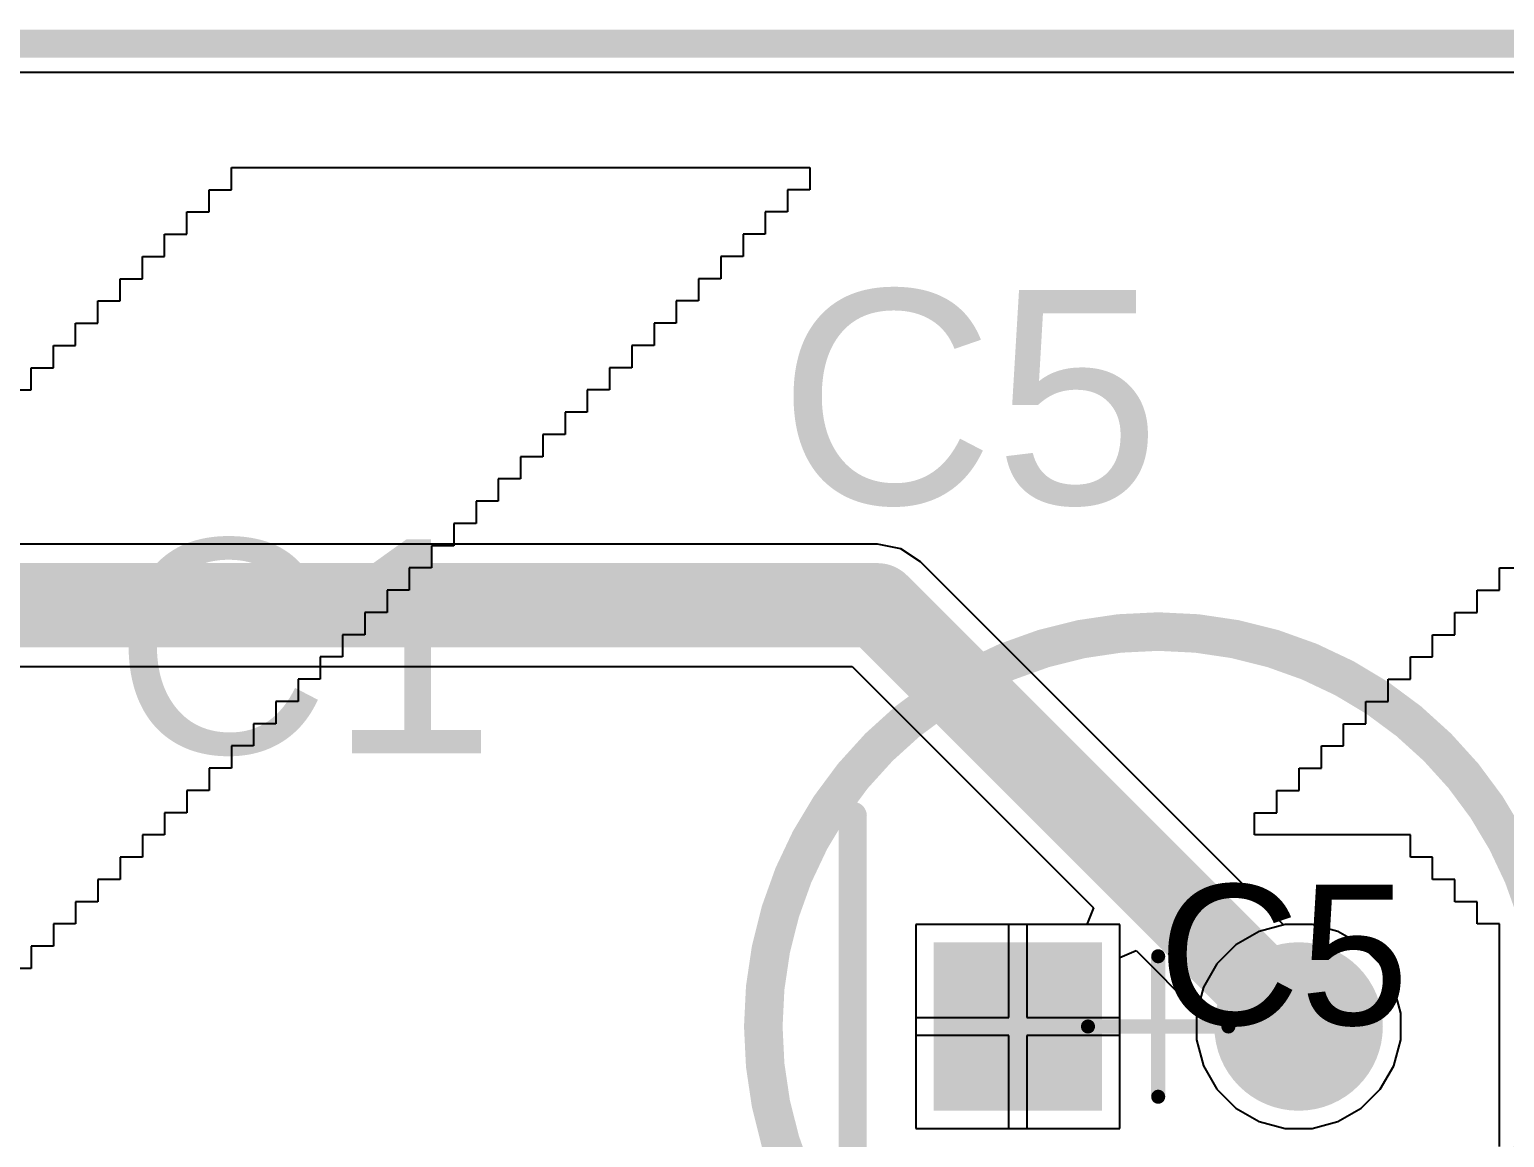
# Model space of a CAD drawing. Header units: inches. Extents: x 1.37 to 7.44, y 1.69 to 5.2.
# Drawn here: x 2.282 to 2.6955, y 3.9846 to 4.2953 of the extents above; entities that cross this region are included whole.
import ezdxf

# ---------------------------------------------------------------- set-up
doc = ezdxf.new("R2010")
doc.units = ezdxf.units.IN
doc.header["$MEASUREMENT"] = 0
for name, color, linetype in [('Board', 216, 'Continuous'), ('Bottom Layer', 5, 'Continuous'), ('Bottom Overlay', 54, 'Continuous'), ('Bottom Solder', 6, 'Continuous'), ('Multi-Layer', 9, 'Continuous'), ('Pad Holes', 156, 'Continuous'), ('Top 3D Body', 56, 'Continuous'), ('Top Assembly', 56, 'Continuous'), ('Top Component Center', 56, 'Continuous'), ('Top Courtyard', 56, 'Continuous'), ('Top Layer', 1, 'Continuous'), ('Top Overlay', 2, 'Continuous'), ('Top Solder', 216, 'Continuous')]:
    doc.layers.add(name, color=color, linetype=linetype)
doc.styles.add('Arial', font='', dxfattribs={"height": 0.2})
doc.styles.get('Arial').set_extended_font_data('Arial')

# ---------------------------------------------------------------- blocks, each defined once
blk = doc.blocks.new('FP_RAD_TH_D_5_0_5_L_11_1_MFG_69')
at = {"layer": 'Bottom Layer'}
blk.add_hatch(color=5, dxfattribs=at).paths.add_polyline_path([(-0.06299, 0.02362), (-0.01575, 0.02362), (-0.01575, -0.02362), (-0.06299, -0.02362)])
h = blk.add_hatch(color=5, dxfattribs=at)
edge = h.paths.add_edge_path()
edge.add_arc((0.03937, 0), 0.02362, 0, 360)
at = {"layer": 'Bottom Solder'}
blk.add_hatch(color=6, dxfattribs=at).paths.add_polyline_path([(-0.06299, 0.02362), (-0.01575, 0.02362), (-0.01575, -0.02362), (-0.06299, -0.02362)])
h = blk.add_hatch(color=6, dxfattribs=at)
edge = h.paths.add_edge_path()
edge.add_arc((0.03937, 0), 0.02362, 0, 360)
at = {"layer": 'Multi-Layer'}
blk.add_hatch(color=9, dxfattribs=at).paths.add_polyline_path([(-0.06299, 0.02362), (-0.01575, 0.02362), (-0.01575, -0.02362), (-0.06299, -0.02362)])
h = blk.add_hatch(color=9, dxfattribs=at)
edge = h.paths.add_edge_path()
edge.add_arc((0.03937, 0), 0.02362, 0, 360)
at = {"layer": 'Pad Holes'}
h = blk.add_hatch(color=7, dxfattribs=at)
edge = h.paths.add_edge_path()
edge.add_arc((-0.03937, 0), 0.01378, 0, 360)
h = blk.add_hatch(color=7, dxfattribs=at)
edge = h.paths.add_edge_path()
edge.add_arc((0.03937, 0), 0.01378, 0, 360)
at = {"layer": 'Top Layer'}
blk.add_hatch(color=1, dxfattribs=at).paths.add_polyline_path([(-0.06299, 0.02362), (-0.01575, 0.02362), (-0.01575, -0.02362), (-0.06299, -0.02362)])
h = blk.add_hatch(color=1, dxfattribs=at)
edge = h.paths.add_edge_path()
edge.add_arc((0.03937, 0), 0.02362, 0, 360)
at = {"layer": 'Top Solder'}
blk.add_hatch(color=216, dxfattribs=at).paths.add_polyline_path([(-0.06299, 0.02362), (-0.01575, 0.02362), (-0.01575, -0.02362), (-0.06299, -0.02362)])
h = blk.add_hatch(color=216, dxfattribs=at)
edge = h.paths.add_edge_path()
edge.add_arc((0.03937, 0), 0.02362, 0, 360)
at = {"layer": 'Top 3D Body'}
for points in [[(0.10827, 0, 0.00591, 0.00591, 1), (-0.10827, 0, 0.00591, 0.00591, 1)], [(-0.10974, 0, 0.00295, 0.00295, 1), (-0.10679, 0, 0.00295, 0.00295, 1)], [(0.10679, 0, 0.00295, 0.00295, 1), (0.10974, 0, 0.00295, 0.00295, 1)]]:
    blk.add_lwpolyline(points, format="xyseb", close=True, dxfattribs=at)
at = {"layer": 'Top Component Center'}
for points in [[(0, -0.01969, 0.00394, 0.00394, 0), (0, 0.01969, 0.00394, 0.00394, 0)], [(-0.01969, 0, 0.00394, 0.00394, 0), (0.01969, 0, 0.00394, 0.00394, 0)]]:
    blk.add_lwpolyline(points, format="xyseb", dxfattribs=at)
for points in [[(-0.00098, 0.01969, 0.00197, 0.00197, 1), (0.00098, 0.01969, 0.00197, 0.00197, 1)], [(-0.02067, 0, 0.00197, 0.00197, 1), (-0.0187, 0, 0.00197, 0.00197, 1)], [(0.0187, 0, 0.00197, 0.00197, 1), (0.02067, 0, 0.00197, 0.00197, 1)], [(-0.00098, -0.01969, 0.00197, 0.00197, 1), (0.00098, -0.01969, 0.00197, 0.00197, 1)]]:
    blk.add_lwpolyline(points, format="xyseb", close=True, dxfattribs=at)
at = {"layer": 'Top Courtyard'}
for points in [[(-0.1122, 0, 0.00787, 0.00787, -1), (0.1122, 0, 0.00787, 0.00787, 0)], [(0.1122, 0, 0.00787, 0.00787, -1), (-0.1122, 0, 0.00787, 0.00787, 0)]]:
    blk.add_lwpolyline(points, format="xyseb", dxfattribs=at)
for points in [[(-0.11417, 0, 0.00394, 0.00394, 1), (-0.11024, 0, 0.00394, 0.00394, 1)], [(-0.11417, 0, 0.00394, 0.00394, 1), (-0.11024, 0, 0.00394, 0.00394, 1)], [(0.11024, 0, 0.00394, 0.00394, 1), (0.11417, 0, 0.00394, 0.00394, 1)], [(0.11024, 0, 0.00394, 0.00394, 1), (0.11417, 0, 0.00394, 0.00394, 1)]]:
    blk.add_lwpolyline(points, format="xyseb", close=True, dxfattribs=at)
at = {"layer": 'Top Overlay'}
for points in [[(0.10827, 0, 0.00591, 0.00591, 1), (-0.10827, 0, 0.00591, 0.00591, 1)], [(-0.0876, 0.05906, 0.00394, 0.00394, 1), (-0.08366, 0.05906, 0.00394, 0.00394, 1)], [(-0.10974, 0, 0.00295, 0.00295, 1), (-0.10679, 0, 0.00295, 0.00295, 1)], [(0.10679, 0, 0.00295, 0.00295, 1), (0.10974, 0, 0.00295, 0.00295, 1)], [(-0.0876, -0.05906, 0.00394, 0.00394, 1), (-0.08366, -0.05906, 0.00394, 0.00394, 1)]]:
    blk.add_lwpolyline(points, format="xyseb", close=True, dxfattribs=at)
blk.add_lwpolyline([(-0.08563, -0.05906, 0.00787, 0.00787, 0), (-0.08563, 0.05906, 0.00787, 0.00787, 0)], format="xyseb", dxfattribs=at)
at = {"layer": 'Top Assembly', "style": 'Arial'}
blk.add_text('C5', height=0.03937, rotation=360, dxfattribs=at).set_placement((0, 0.00044))

msp = doc.modelspace()

# ---------------------------------------------------------------- linework, layer by layer
at = {"layer": 'Board'}
msp.add_lwpolyline([(1.45669, 4.29134, 0.00787, 0.00787, 0), (3.66142, 4.29134, 0.00787, 0.00787, 0)], format="xyseb", dxfattribs=at)
at = {"layer": 'Bottom Layer'}
for p, q in [((1.45669, 4.28331), (3.66142, 4.28331)), ((2.51968, 4.151), (2.24409, 4.151)), ((2.52624, 4.14969), (2.51968, 4.151)), ((2.5318, 4.14598), (2.52624, 4.14969)), ((2.63354, 4.04424), (2.5318, 4.14598)), ((2.25119, 4.11672), (2.51259, 4.11672)), ((2.51259, 4.11672), (2.58031, 4.04899)), ((2.58031, 4.04899), (2.5784, 4.04437)), ((2.55656, 4.04437), (2.53043, 4.04437)), ((2.53043, 4.04437), (2.53043, 4.01825)), ((2.55656, 4.01825), (2.55656, 4.04437)), ((2.5784, 4.04437), (2.56156, 4.04437)), ((2.56156, 4.04437), (2.56156, 4.01825)), ((2.63403, 4.04437), (2.63354, 4.04424)), ((2.64156, 4.04437), (2.63403, 4.04437)), ((2.64884, 4.04242), (2.64156, 4.04437)), ((2.65537, 4.03865), (2.64884, 4.04242)), ((2.58768, 4.03509), (2.5923, 4.03701)), ((2.5923, 4.03701), (2.6093, 4.02)), ((2.6607, 4.03332), (2.65537, 4.03865)), ((2.58768, 4.01825), (2.58768, 4.03509)), ((2.66447, 4.0268), (2.6607, 4.03332)), ((2.66642, 4.01952), (2.66447, 4.0268)), ((2.6093, 4.02), (2.60917, 4.01952)), ((2.53043, 4.01825), (2.55656, 4.01825)), ((2.56156, 4.01825), (2.58768, 4.01825)), ((2.60917, 4.01952), (2.60917, 4.01198)), ((2.66642, 4.01198), (2.66642, 4.01952)), ((2.55656, 4.01325), (2.53043, 4.01325)), ((2.53043, 4.01325), (2.53043, 3.98713)), ((2.55656, 3.98713), (2.55656, 4.01325)), ((2.58768, 4.01325), (2.56156, 4.01325)), ((2.56156, 4.01325), (2.56156, 3.98713)), ((2.58768, 3.98713), (2.58768, 4.01325)), ((2.60917, 4.01198), (2.61112, 4.0047)), ((2.66447, 4.0047), (2.66642, 4.01198)), ((2.61112, 4.0047), (2.61489, 3.99817)), ((2.6607, 3.99817), (2.66447, 4.0047)), ((2.61489, 3.99817), (2.62022, 3.99284)), ((2.65537, 3.99284), (2.6607, 3.99817)), ((2.62022, 3.99284), (2.62675, 3.98908)), ((2.64884, 3.98908), (2.65537, 3.99284)), ((2.53043, 3.98713), (2.55656, 3.98713)), ((2.56156, 3.98713), (2.58768, 3.98713)), ((2.62675, 3.98908), (2.63403, 3.98713)), ((2.63403, 3.98713), (2.64156, 3.98713)), ((2.64156, 3.98713), (2.64884, 3.98908))]:
    msp.add_line(p, q, dxfattribs=at)
for points in [[(2.24409, 4.13386, 0.02362, 0.02362, 0), (2.51968, 4.13386, 0.02362, 0.02362, 0)], [(2.51968, 4.13386, 0.02362, 0.02362, 0), (2.6378, 4.01575, 0.02362, 0.02362, 0)]]:
    msp.add_lwpolyline(points, format="xyseb", dxfattribs=at)
for points in [[(2.51378, 4.13386, 0.01181, 0.01181, 1), (2.52559, 4.13386, 0.01181, 0.01181, 1)], [(2.51378, 4.13386, 0.01181, 0.01181, 1), (2.52559, 4.13386, 0.01181, 0.01181, 1)], [(2.63189, 4.01575, 0.01181, 0.01181, 1), (2.6437, 4.01575, 0.01181, 0.01181, 1)]]:
    msp.add_lwpolyline(points, format="xyseb", close=True, dxfattribs=at)
at = {"layer": 'Bottom Overlay'}
for p, q in [((2.33855, 4.25035), (2.33855, 4.25659)), ((2.33855, 4.25659), (2.37598, 4.25659)), ((2.37598, 4.25659), (2.38221, 4.25659)), ((2.38221, 4.25659), (2.50073, 4.25659)), ((2.50073, 4.25659), (2.50073, 4.25035)), ((2.33231, 4.24411), (2.33231, 4.25035)), ((2.33231, 4.25035), (2.33855, 4.25035)), ((2.50073, 4.25035), (2.49449, 4.25035)), ((2.49449, 4.25035), (2.49449, 4.24411)), ((2.32607, 4.23787), (2.32607, 4.24411)), ((2.32607, 4.24411), (2.33231, 4.24411)), ((2.49449, 4.24411), (2.48825, 4.24411)), ((2.48825, 4.24411), (2.48825, 4.23787)), ((2.31984, 4.23164), (2.31984, 4.23787)), ((2.31984, 4.23787), (2.32607, 4.23787)), ((2.48825, 4.23787), (2.48202, 4.23787)), ((2.48202, 4.23787), (2.48202, 4.23164)), ((2.3136, 4.2254), (2.3136, 4.23164)), ((2.3136, 4.23164), (2.31984, 4.23164)), ((2.48202, 4.23164), (2.47578, 4.23164)), ((2.47578, 4.23164), (2.47578, 4.2254)), ((2.30736, 4.21916), (2.30736, 4.2254)), ((2.30736, 4.2254), (2.3136, 4.2254)), ((2.47578, 4.2254), (2.46954, 4.2254)), ((2.46954, 4.2254), (2.46954, 4.21916)), ((2.30112, 4.21292), (2.30112, 4.21916)), ((2.30112, 4.21916), (2.30736, 4.21916)), ((2.46954, 4.21916), (2.4633, 4.21916)), ((2.4633, 4.21916), (2.4633, 4.21292)), ((2.29489, 4.20668), (2.29489, 4.21292)), ((2.29489, 4.21292), (2.30112, 4.21292)), ((2.4633, 4.21292), (2.45707, 4.21292)), ((2.45707, 4.21292), (2.45707, 4.20668)), ((2.28865, 4.20045), (2.28865, 4.20668)), ((2.28865, 4.20668), (2.29489, 4.20668)), ((2.45707, 4.20668), (2.45083, 4.20668)), ((2.45083, 4.20668), (2.45083, 4.20045)), ((2.28241, 4.19421), (2.28241, 4.20045)), ((2.28241, 4.20045), (2.28865, 4.20045)), ((2.45083, 4.20045), (2.44459, 4.20045)), ((2.44459, 4.20045), (2.44459, 4.19421)), ((2.27617, 4.19421), (2.28241, 4.19421)), ((2.44459, 4.19421), (2.43835, 4.19421)), ((2.43835, 4.19421), (2.43835, 4.18797)), ((2.43835, 4.18797), (2.43212, 4.18797)), ((2.43212, 4.18797), (2.43212, 4.18173)), ((2.43212, 4.18173), (2.42588, 4.18173)), ((2.42588, 4.18173), (2.42588, 4.1755)), ((2.42588, 4.1755), (2.41964, 4.1755)), ((2.41964, 4.1755), (2.41964, 4.16926)), ((2.41964, 4.16926), (2.4134, 4.16926)), ((2.4134, 4.16926), (2.4134, 4.16302)), ((2.4134, 4.16302), (2.40716, 4.16302)), ((2.40716, 4.16302), (2.40716, 4.15678)), ((2.40716, 4.15678), (2.40093, 4.15678)), ((2.40093, 4.15678), (2.40093, 4.15055)), ((2.40093, 4.15055), (2.39469, 4.15055)), ((2.39469, 4.15055), (2.39469, 4.14431)), ((2.39469, 4.14431), (2.38845, 4.14431)), ((2.38845, 4.14431), (2.38845, 4.13807)), ((2.6941, 4.13807), (2.6941, 4.14431)), ((2.6941, 4.14431), (2.70033, 4.14431)), ((2.38845, 4.13807), (2.38221, 4.13807)), ((2.38221, 4.13807), (2.38221, 4.13183)), ((2.68786, 4.13183), (2.68786, 4.13807)), ((2.68786, 4.13807), (2.6941, 4.13807)), ((2.38221, 4.13183), (2.37598, 4.13183)), ((2.37598, 4.13183), (2.37598, 4.1256)), ((2.68162, 4.1256), (2.68162, 4.13183)), ((2.68162, 4.13183), (2.68786, 4.13183)), ((2.37598, 4.1256), (2.36974, 4.1256)), ((2.36974, 4.1256), (2.36974, 4.11936)), ((2.67538, 4.11936), (2.67538, 4.1256)), ((2.67538, 4.1256), (2.68162, 4.1256)), ((2.36974, 4.11936), (2.3635, 4.11936)), ((2.3635, 4.11936), (2.3635, 4.11312)), ((2.66915, 4.11312), (2.66915, 4.11936)), ((2.66915, 4.11936), (2.67538, 4.11936)), ((2.3635, 4.11312), (2.35726, 4.11312)), ((2.35726, 4.11312), (2.35726, 4.10688)), ((2.66291, 4.10688), (2.66291, 4.11312)), ((2.66291, 4.11312), (2.66915, 4.11312)), ((2.35726, 4.10688), (2.35103, 4.10688)), ((2.35103, 4.10688), (2.35103, 4.10064)), ((2.65667, 4.10064), (2.65667, 4.10688)), ((2.65667, 4.10688), (2.66291, 4.10688)), ((2.35103, 4.10064), (2.34479, 4.10064)), ((2.34479, 4.10064), (2.34479, 4.09441)), ((2.65043, 4.09441), (2.65043, 4.10064)), ((2.65043, 4.10064), (2.65667, 4.10064)), ((2.34479, 4.09441), (2.33855, 4.09441)), ((2.33855, 4.09441), (2.33855, 4.08817)), ((2.64419, 4.08817), (2.64419, 4.09441)), ((2.64419, 4.09441), (2.65043, 4.09441)), ((2.33855, 4.08817), (2.33231, 4.08817)), ((2.33231, 4.08817), (2.33231, 4.08193)), ((2.63796, 4.08193), (2.63796, 4.08817)), ((2.63796, 4.08817), (2.64419, 4.08817)), ((2.33231, 4.08193), (2.32607, 4.08193)), ((2.32607, 4.08193), (2.32607, 4.07569)), ((2.63172, 4.07569), (2.63172, 4.08193)), ((2.63172, 4.08193), (2.63796, 4.08193)), ((2.32607, 4.07569), (2.31984, 4.07569)), ((2.31984, 4.07569), (2.31984, 4.06946)), ((2.62548, 4.06946), (2.62548, 4.07569)), ((2.62548, 4.07569), (2.63172, 4.07569)), ((2.31984, 4.06946), (2.3136, 4.06946)), ((2.3136, 4.06946), (2.3136, 4.06322)), ((2.66915, 4.06946), (2.62548, 4.06946)), ((2.66915, 4.06322), (2.66915, 4.06946)), ((2.3136, 4.06322), (2.30736, 4.06322)), ((2.30736, 4.06322), (2.30736, 4.05698)), ((2.67538, 4.06322), (2.66915, 4.06322)), ((2.67538, 4.05698), (2.67538, 4.06322)), ((2.30736, 4.05698), (2.30112, 4.05698)), ((2.30112, 4.05698), (2.30112, 4.05074)), ((2.68162, 4.05698), (2.67538, 4.05698)), ((2.68162, 4.05074), (2.68162, 4.05698)), ((2.30112, 4.05074), (2.29489, 4.05074)), ((2.29489, 4.05074), (2.29489, 4.04451)), ((2.68786, 4.05074), (2.68162, 4.05074)), ((2.68786, 4.04451), (2.68786, 4.05074)), ((2.29489, 4.04451), (2.28865, 4.04451)), ((2.28865, 4.04451), (2.28865, 4.03827)), ((2.6941, 4.04451), (2.68786, 4.04451)), ((2.6941, 3.98213), (2.6941, 4.04451)), ((2.28865, 4.03827), (2.28241, 4.03827)), ((2.28241, 4.03827), (2.28241, 4.03203)), ((2.28241, 4.03203), (2.27617, 4.03203))]:
    msp.add_line(p, q, dxfattribs=at)
at = {"layer": 'Top Layer'}
for p, q in [((1.45669, 4.28331), (3.66142, 4.28331)), ((2.58768, 4.04437), (2.53043, 4.04437)), ((2.53043, 4.04437), (2.53043, 3.98713)), ((2.58768, 3.98713), (2.58768, 4.04437)), ((2.62675, 4.04242), (2.62022, 4.03865)), ((2.63403, 4.04437), (2.62675, 4.04242)), ((2.64156, 4.04437), (2.63403, 4.04437)), ((2.64884, 4.04242), (2.64156, 4.04437)), ((2.65537, 4.03865), (2.64884, 4.04242)), ((2.62022, 4.03865), (2.61489, 4.03332)), ((2.6607, 4.03332), (2.65537, 4.03865)), ((2.61489, 4.03332), (2.61112, 4.0268)), ((2.66447, 4.0268), (2.6607, 4.03332)), ((2.61112, 4.0268), (2.60917, 4.01952)), ((2.66642, 4.01952), (2.66447, 4.0268)), ((2.60917, 4.01952), (2.60917, 4.01198)), ((2.66642, 4.01198), (2.66642, 4.01952)), ((2.60917, 4.01198), (2.61112, 4.0047)), ((2.66447, 4.0047), (2.66642, 4.01198)), ((2.61112, 4.0047), (2.61489, 3.99817)), ((2.6607, 3.99817), (2.66447, 4.0047)), ((2.61489, 3.99817), (2.62022, 3.99284)), ((2.65537, 3.99284), (2.6607, 3.99817)), ((2.62022, 3.99284), (2.62675, 3.98908)), ((2.64884, 3.98908), (2.65537, 3.99284)), ((2.53043, 3.98713), (2.58768, 3.98713)), ((2.62675, 3.98908), (2.63403, 3.98713)), ((2.63403, 3.98713), (2.64156, 3.98713)), ((2.64156, 3.98713), (2.64884, 3.98908))]:
    msp.add_line(p, q, dxfattribs=at)

# ---------------------------------------------------------------- block references
msp.add_blockref('FP_RAD_TH_D_5_0_5_L_11_1_MFG_69', (2.59843, 4.01575))

# ---------------------------------------------------------------- texts
at = {"layer": 'Top Overlay', "style": 'Arial'}
for s, p in [('C5', (2.49193, 4.16225)), ('C1', (2.30548, 4.09236))]:
    msp.add_text(s, height=0.06, dxfattribs=at).set_placement(p)

doc.saveas('drawing.dxf')
